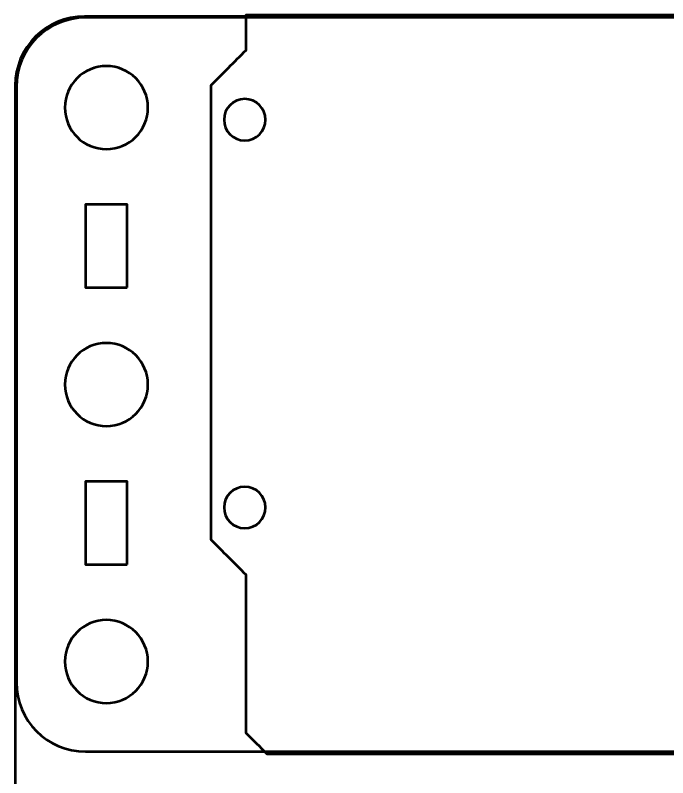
# Model space of a CAD drawing. Header units: centimetres. Extents: x -17.9 to -3, y -25.3 to -4.3.
# Drawn here: x -17.9 to -13.19, y -9.85 to -4.34 of the extents above; entities that cross this region are included whole.
import ezdxf

# ---------------------------------------------------------------- set-up
doc = ezdxf.new("R2010")
doc.units = ezdxf.units.CM
doc.header["$MEASUREMENT"] = 0
doc.layers.add('Layer 1', color=7, linetype='Continuous')

msp = doc.modelspace()

# ---------------------------------------------------------------- linework, layer by layer
at = {"layer": 'Layer 1', "color": 30, "lineweight": 53}
msp.add_open_spline([(-9.63001, -4.34149), (-9.63001, -4.38217), (-9.63001, -4.4992), (-9.63001, -4.67169), (-9.63001, -4.67169), (-9.63001, -4.67169), (-9.45221, -4.67169), (-9.45221, -4.67169), (-9.45221, -4.67169), (-9.45221, -4.67169), (-9.45221, -5.57085), (-9.45221, -5.57085), (-9.45221, -5.57085), (-9.45221, -5.57085), (-9.63001, -5.57085), (-9.63001, -5.57085), (-9.63001, -5.57085), (-9.63001, -6.1634), (-9.63001, -6.88869), (-9.63001, -7.56475), (-9.63001, -7.56475), (-9.63001, -7.56475), (-8.99501, -7.56475), (-8.99501, -7.56475), (-8.99501, -7.56475), (-8.99501, -7.56475), (-8.99501, -8.73061), (-8.99501, -8.73061), (-8.99501, -8.73061), (-8.99501, -8.73061), (-9.63001, -8.73061), (-9.63001, -8.73061), (-9.63001, -8.73061), (-9.63001, -9.23309), (-9.63001, -9.59616), (-9.63001, -9.67549), (-9.63001, -9.67549), (-11.77885, -9.67549), (-13.93023, -9.67549), (-16.08161, -9.67549), (-16.08161, -9.67549), (-16.13241, -9.62469), (-16.18321, -9.57389), (-16.23401, -9.52309), (-16.23401, -9.52309), (-16.23401, -9.14209), (-16.23401, -8.76109), (-16.23401, -8.38009), (-16.23401, -8.38009), (-16.31783, -8.29627), (-16.40165, -8.21245), (-16.48801, -8.12609), (-16.48801, -8.12609), (-16.48801, -7.03389), (-16.48801, -5.94169), (-16.48801, -4.84949), (-16.48801, -4.84949), (-16.40419, -4.76567), (-16.32037, -4.68185), (-16.23401, -4.59549), (-16.23401, -4.59549), (-16.23401, -4.51167), (-16.23401, -4.42785), (-16.23401, -4.34149), (-16.23401, -4.34149), (-14.03437, -4.34149), (-11.83219, -4.34149), (-9.63001, -4.34149)], degree=3, knots=[0, 0, 0, 0, 0.0588235, 0.0588235, 0.0588235, 0.0588235, 0.1176471, 0.1176471, 0.1176471, 0.1176471, 0.1764706, 0.1764706, 0.1764706, 0.1764706, 0.2352941, 0.2352941, 0.2352941, 0.2352941, 0.2941176, 0.2941176, 0.2941176, 0.2941176, 0.3529412, 0.3529412, 0.3529412, 0.3529412, 0.4117647, 0.4117647, 0.4117647, 0.4117647, 0.4705882, 0.4705882, 0.4705882, 0.4705882, 0.5294118, 0.5294118, 0.5294118, 0.5294118, 0.5882353, 0.5882353, 0.5882353, 0.5882353, 0.6470588, 0.6470588, 0.6470588, 0.6470588, 0.7058824, 0.7058824, 0.7058824, 0.7058824, 0.7647059, 0.7647059, 0.7647059, 0.7647059, 0.8235294, 0.8235294, 0.8235294, 0.8235294, 0.8823529, 0.8823529, 0.8823529, 0.8823529, 0.9411765, 0.9411765, 0.9411765, 0.9411765, 1, 1, 1, 1], dxfattribs=at)
at = {"layer": 'Layer 1', "color": 22, "lineweight": 53}
msp.add_open_spline([(-17.90003, -24.8499), (-17.90003, -24.8499), (-17.90003, -4.84994), (-17.90003, -4.84994), (-17.90003, -4.84994), (-17.90003, -4.57297), (-17.67694, -4.34998), (-17.39994, -4.34998), (-17.39994, -4.34998), (-17.39994, -4.34998), (-3.60007, -4.34998), (-3.60007, -4.34998), (-3.60007, -4.34998), (-3.32293, -4.34998), (-3.09997, -4.57297), (-3.09997, -4.84994), (-3.09997, -4.84994), (-3.09997, -4.84994), (-3.09997, -24.8499), (-3.09997, -24.8499), (-3.09997, -24.8499), (-3.09997, -25.1269), (-3.32293, -25.34999), (-3.60007, -25.34999), (-3.60007, -25.34999), (-3.60007, -25.34999), (-17.39994, -25.34999), (-17.39994, -25.34999), (-17.39994, -25.34999), (-17.67694, -25.34999), (-17.90003, -25.1269), (-17.90003, -24.8499)], degree=3, knots=[0, 0, 0, 0, 0.125, 0.125, 0.125, 0.125, 0.25, 0.25, 0.25, 0.25, 0.375, 0.375, 0.375, 0.375, 0.5, 0.5, 0.5, 0.5, 0.625, 0.625, 0.625, 0.625, 0.75, 0.75, 0.75, 0.75, 0.875, 0.875, 0.875, 0.875, 1, 1, 1, 1], dxfattribs=at)
at = {"layer": 'Layer 1', "color": 2, "lineweight": 53}
msp.add_open_spline([(-9.09156, -9.65851), (-9.09156, -9.65851), (-17.39146, -9.65851), (-17.39146, -9.65851), (-17.39146, -9.65851), (-17.66846, -9.65851), (-17.89156, -9.43542), (-17.89156, -9.15842), (-17.89156, -9.15842), (-17.89156, -9.15842), (-17.89156, -4.85856), (-17.89156, -4.85856), (-17.89156, -4.85856), (-17.89156, -4.58142), (-17.66846, -4.35846), (-17.39146, -4.35846), (-17.39146, -4.35846), (-17.39146, -4.35846), (-9.09156, -4.35846), (-9.09156, -4.35846), (-9.09156, -4.35846), (-8.81456, -4.35846), (-8.59146, -4.58142), (-8.59146, -4.85856), (-8.59146, -4.85856), (-8.59146, -4.85856), (-8.59146, -9.15842), (-8.59146, -9.15842), (-8.59146, -9.15842), (-8.59146, -9.43542), (-8.81456, -9.65851), (-9.09156, -9.65851)], degree=3, knots=[0, 0, 0, 0, 0.125, 0.125, 0.125, 0.125, 0.25, 0.25, 0.25, 0.25, 0.375, 0.375, 0.375, 0.375, 0.5, 0.5, 0.5, 0.5, 0.625, 0.625, 0.625, 0.625, 0.75, 0.75, 0.75, 0.75, 0.875, 0.875, 0.875, 0.875, 1, 1, 1, 1], dxfattribs=at)
at = {"layer": 'Layer 1', "lineweight": 53}
for points in [[(-17.54153, -5.00848), (-17.54153, -4.84282), (-17.40716, -4.70849), (-17.24153, -4.70849), (-17.24153, -4.70849), (-17.07576, -4.70849), (-16.94153, -4.84282), (-16.94153, -5.00848), (-16.94153, -5.00848), (-16.94153, -5.17411), (-17.07576, -5.30848), (-17.24153, -5.30848), (-17.24153, -5.30848), (-17.40716, -5.30848), (-17.54153, -5.17411), (-17.54153, -5.00848)], [(-17.09146, -6.3085), (-17.09146, -6.3085), (-17.39146, -6.3085), (-17.39146, -6.3085), (-17.39146, -6.3085), (-17.39146, -6.3085), (-17.39146, -5.7085), (-17.39146, -5.7085), (-17.39146, -5.7085), (-17.39146, -5.7085), (-17.09146, -5.7085), (-17.09146, -5.7085), (-17.09146, -5.7085), (-17.09146, -5.7085), (-17.09146, -6.3085), (-17.09146, -6.3085)], [(-17.54153, -7.00841), (-17.54153, -6.84278), (-17.40716, -6.70841), (-17.24153, -6.70841), (-17.24153, -6.70841), (-17.07576, -6.70841), (-16.94153, -6.84278), (-16.94153, -7.00841), (-16.94153, -7.00841), (-16.94153, -7.17418), (-17.07576, -7.30841), (-17.24153, -7.30841), (-17.24153, -7.30841), (-17.40716, -7.30841), (-17.54153, -7.17418), (-17.54153, -7.00841)], [(-17.09146, -8.30847), (-17.09146, -8.30847), (-17.39146, -8.30847), (-17.39146, -8.30847), (-17.39146, -8.30847), (-17.39146, -8.30847), (-17.39146, -7.70846), (-17.39146, -7.70846), (-17.39146, -7.70846), (-17.39146, -7.70846), (-17.09146, -7.70846), (-17.09146, -7.70846), (-17.09146, -7.70846), (-17.09146, -7.70846), (-17.09146, -8.30847), (-17.09146, -8.30847)], [(-17.54153, -9.00848), (-17.54153, -8.84271), (-17.40716, -8.70848), (-17.24153, -8.70848), (-17.24153, -8.70848), (-17.07576, -8.70848), (-16.94153, -8.84271), (-16.94153, -9.00848), (-16.94153, -9.00848), (-16.94153, -9.17415), (-17.07576, -9.30849), (-17.24153, -9.30849), (-17.24153, -9.30849), (-17.40716, -9.30849), (-17.54153, -9.17415), (-17.54153, -9.00848)]]:
    msp.add_open_spline(points, degree=3, knots=[0, 0, 0, 0, 0.25, 0.25, 0.25, 0.25, 0.5, 0.5, 0.5, 0.5, 0.75, 0.75, 0.75, 0.75, 1, 1, 1, 1], dxfattribs=at)
at = {"layer": 'Layer 1', "color": 250, "lineweight": 53}
for points in [[(-16.39151, -5.09599), (-16.39151, -5.01316), (-16.32434, -4.94599), (-16.24151, -4.94599), (-16.24151, -4.94599), (-16.15868, -4.94599), (-16.09151, -5.01316), (-16.09151, -5.09599), (-16.09151, -5.09599), (-16.09151, -5.17882), (-16.15868, -5.24599), (-16.24151, -5.24599), (-16.24151, -5.24599), (-16.32434, -5.24599), (-16.39151, -5.17882), (-16.39151, -5.09599)], [(-16.39151, -7.89599), (-16.39151, -7.81316), (-16.32434, -7.74599), (-16.24151, -7.74599), (-16.24151, -7.74599), (-16.15868, -7.74599), (-16.09151, -7.81316), (-16.09151, -7.89599), (-16.09151, -7.89599), (-16.09151, -7.97882), (-16.15868, -8.04599), (-16.24151, -8.04599), (-16.24151, -8.04599), (-16.32434, -8.04599), (-16.39151, -7.97882), (-16.39151, -7.89599)]]:
    msp.add_open_spline(points, degree=3, knots=[0, 0, 0, 0, 0.25, 0.25, 0.25, 0.25, 0.5, 0.5, 0.5, 0.5, 0.75, 0.75, 0.75, 0.75, 1, 1, 1, 1], dxfattribs=at)

doc.saveas('drawing.dxf')
